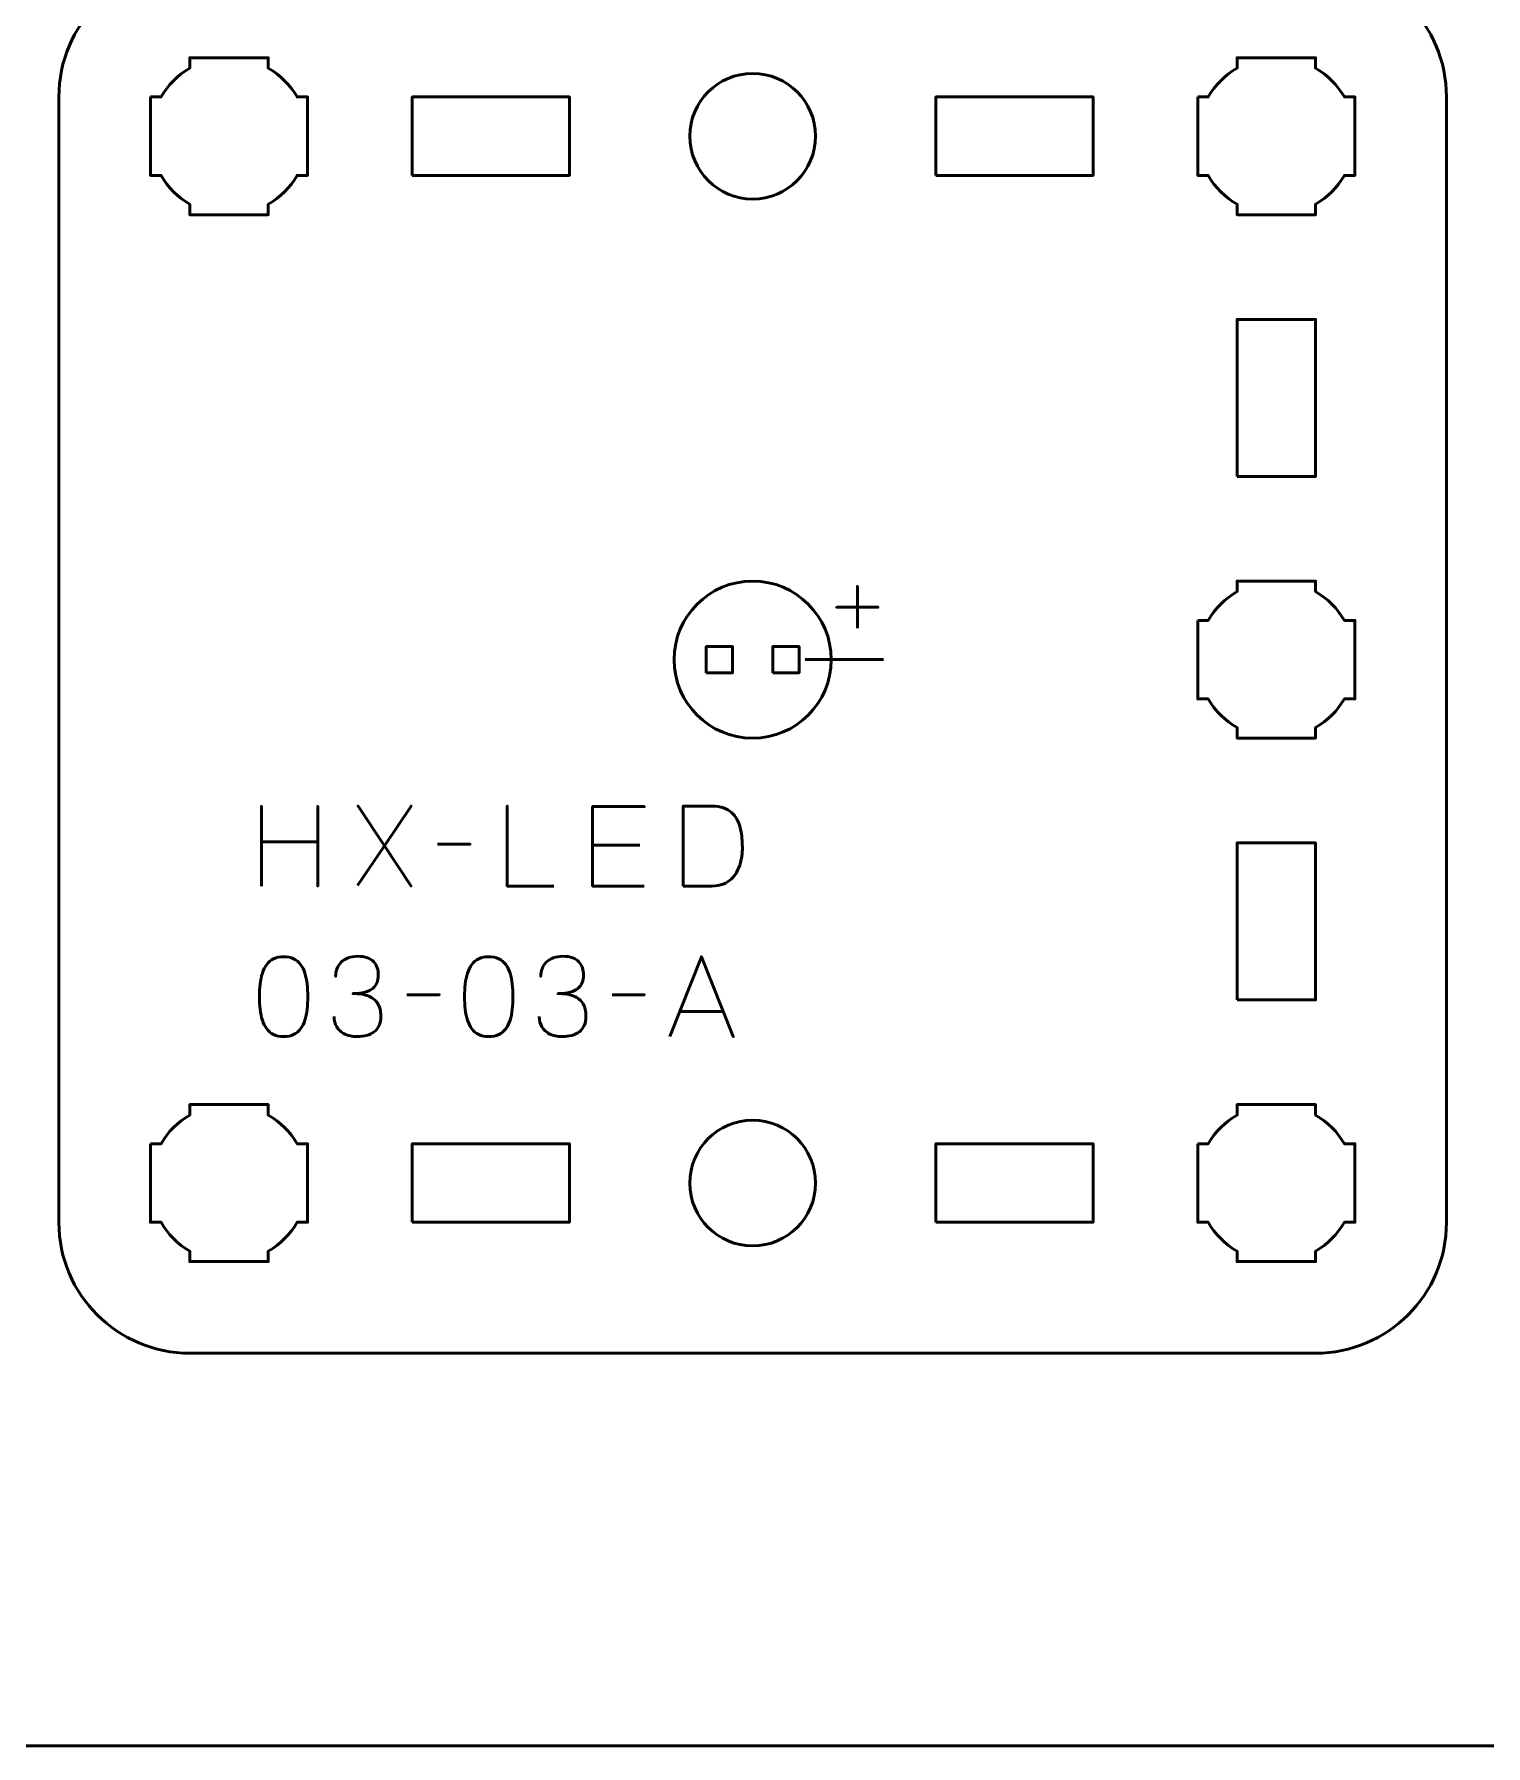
# Model space of a CAD drawing. Header units: centimetres. Extents: x -21 to 0, y -29.7 to 0.
# Drawn here: x -17.14 to -11.6, y -29.7 to -23.16 of the extents above; entities that cross this region are included whole.
import ezdxf

# ---------------------------------------------------------------- set-up
doc = ezdxf.new("R2010")
doc.units = ezdxf.units.CM
doc.header["$MEASUREMENT"] = 0
doc.layers.add('Layer 1', color=7, linetype='Continuous')

msp = doc.modelspace()

# ---------------------------------------------------------------- linework, layer by layer
at = {"layer": 'Layer 1', "lineweight": 53}
for points in [[(-15.7, -23.7), (-15.1, -23.7), (-15.1, -23.4), (-15.7, -23.4), (-15.7, -23.7)], [(-13.7, -23.7), (-13.1, -23.7), (-13.1, -23.4), (-13.7, -23.4), (-13.7, -23.7)], [(-12.55, -24.85), (-12.25, -24.85), (-12.25, -24.25), (-12.55, -24.25), (-12.55, -24.85)], [(-14.577, -25.6), (-14.477, -25.6), (-14.477, -25.5), (-14.577, -25.5), (-14.577, -25.6)], [(-14.323, -25.6), (-14.223, -25.6), (-14.223, -25.5), (-14.323, -25.5), (-14.323, -25.6)], [(-12.55, -26.85), (-12.25, -26.85), (-12.25, -26.25), (-12.55, -26.25), (-12.55, -26.85)], [(-15.7, -27.7), (-15.1, -27.7), (-15.1, -27.4), (-15.7, -27.4), (-15.7, -27.7)], [(-13.7, -27.7), (-13.1, -27.7), (-13.1, -27.4), (-13.7, -27.4), (-13.7, -27.7)]]:
    msp.add_lwpolyline(points, close=True, dxfattribs=at)
for centre in [(-14.4, -23.55), (-14.4, -27.55)]:
    msp.add_ellipse(centre, major_axis=(0, 0.24), ratio=1, dxfattribs=at)
at = {"layer": 'Layer 1', "color": 5, "lineweight": 53}
msp.add_ellipse((-14.4, -25.55), major_axis=(0, 0.3), ratio=1, dxfattribs=at)
at = {"layer": 'Layer 1', "color": 1, "lineweight": 53}
msp.add_open_spline([(-21.00003, -29.19995), (-21.00003, -29.19995), (-21.00003, -5.29992), (-21.00003, -5.29992), (-21.00003, -5.29992), (-21.00003, -5.21709), (-20.93286, -5.14992), (-20.85003, -5.14992), (-20.85003, -5.14992), (-20.7672, -5.14992), (-20.70003, -5.08275), (-20.70003, -4.99992), (-20.70003, -4.99992), (-20.70003, -4.91709), (-20.7672, -4.84992), (-20.85003, -4.84992), (-20.85003, -4.84992), (-20.93286, -4.84992), (-21.00003, -4.78275), (-21.00003, -4.69992), (-21.00003, -4.69992), (-21.00003, -4.61709), (-20.93286, -4.54992), (-20.85003, -4.54992), (-20.85003, -4.54992), (-20.7672, -4.54992), (-20.70003, -4.48275), (-20.70003, -4.39992), (-20.70003, -4.39992), (-20.70003, -4.31709), (-20.7672, -4.24992), (-20.85003, -4.24992), (-20.85003, -4.24992), (-20.93286, -4.24992), (-21.00003, -4.18275), (-21.00003, -4.09992), (-21.00003, -4.09992), (-21.00003, -4.01709), (-20.93286, -3.94992), (-20.85003, -3.94992), (-20.85003, -3.94992), (-20.7672, -3.94992), (-20.70003, -3.88275), (-20.70003, -3.79992), (-20.70003, -3.79992), (-20.70003, -3.71709), (-20.7672, -3.64992), (-20.85003, -3.64992), (-20.85003, -3.64992), (-20.93286, -3.64992), (-21.00003, -3.58275), (-21.00003, -3.49992), (-21.00003, -3.49992), (-21.00003, -3.41709), (-20.93286, -3.34992), (-20.85003, -3.34992), (-20.85003, -3.34992), (-20.7672, -3.34992), (-20.70003, -3.28275), (-20.70003, -3.19992), (-20.70003, -3.19992), (-20.70003, -3.11709), (-20.7672, -3.04992), (-20.85003, -3.04992), (-20.85003, -3.04992), (-20.93286, -3.04992), (-21.00003, -2.98275), (-21.00003, -2.89992), (-21.00003, -2.89992), (-21.00003, -2.81709), (-20.93286, -2.74992), (-20.85003, -2.74992), (-20.85003, -2.74992), (-20.7672, -2.74992), (-20.70003, -2.68275), (-20.70003, -2.59992), (-20.70003, -2.59992), (-20.70003, -2.51709), (-20.7672, -2.44992), (-20.85003, -2.44992), (-20.85003, -2.44992), (-20.93286, -2.44992), (-21.00003, -2.38275), (-21.00003, -2.29992), (-21.00003, -2.29992), (-21.00003, -2.21709), (-20.93286, -2.14992), (-20.85003, -2.14992), (-20.85003, -2.14992), (-20.7672, -2.14992), (-20.70003, -2.08275), (-20.70003, -1.99992), (-20.70003, -1.99992), (-20.70003, -1.91709), (-20.7672, -1.84992), (-20.85003, -1.84992), (-20.85003, -1.84992), (-20.93286, -1.84992), (-21.00003, -1.78275), (-21.00003, -1.69992), (-21.00003, -1.69992), (-21.00003, -1.61709), (-20.93286, -1.54992), (-20.85003, -1.54992), (-20.85003, -1.54992), (-20.7672, -1.54992), (-20.70003, -1.48275), (-20.70003, -1.39992), (-20.70003, -1.39992), (-20.70003, -1.31709), (-20.7672, -1.24992), (-20.85003, -1.24992), (-20.85003, -1.24992), (-20.93286, -1.24992), (-21.00003, -1.18275), (-21.00003, -1.09992), (-21.00003, -1.09992), (-21.00003, -1.09992), (-21.00003, -0.49992), (-21.00003, -0.49992), (-21.00003, -0.49992), (-21.00003, -0.22295), (-20.77694, 0.00004), (-20.49994, 0.00004), (-20.49994, 0.00004), (-20.49994, 0.00004), (-0.50008, 0.00004), (-0.50008, 0.00004), (-0.50008, 0.00004), (-0.22294, 0.00004), (0.00002, -0.22295), (0.00002, -0.49992), (0.00002, -0.49992), (0.00002, -0.49992), (0.00002, -29.19995), (0.00002, -29.19995), (0.00002, -29.19995), (0.00002, -29.47695), (-0.22294, -29.70004), (-0.50008, -29.70004), (-0.50008, -29.70004), (-0.50008, -29.70004), (-20.49994, -29.70004), (-20.49994, -29.70004), (-20.49994, -29.70004), (-20.77694, -29.70004), (-21.00003, -29.47695), (-21.00003, -29.19995)], degree=3, knots=[0, 0, 0, 0, 0.027027, 0.027027, 0.027027, 0.027027, 0.0540541, 0.0540541, 0.0540541, 0.0540541, 0.0810811, 0.0810811, 0.0810811, 0.0810811, 0.1081081, 0.1081081, 0.1081081, 0.1081081, 0.1351351, 0.1351351, 0.1351351, 0.1351351, 0.1621622, 0.1621622, 0.1621622, 0.1621622, 0.1891892, 0.1891892, 0.1891892, 0.1891892, 0.2162162, 0.2162162, 0.2162162, 0.2162162, 0.2432432, 0.2432432, 0.2432432, 0.2432432, 0.2702703, 0.2702703, 0.2702703, 0.2702703, 0.2972973, 0.2972973, 0.2972973, 0.2972973, 0.3243243, 0.3243243, 0.3243243, 0.3243243, 0.3513514, 0.3513514, 0.3513514, 0.3513514, 0.3783784, 0.3783784, 0.3783784, 0.3783784, 0.4054054, 0.4054054, 0.4054054, 0.4054054, 0.4324324, 0.4324324, 0.4324324, 0.4324324, 0.4594595, 0.4594595, 0.4594595, 0.4594595, 0.4864865, 0.4864865, 0.4864865, 0.4864865, 0.5135135, 0.5135135, 0.5135135, 0.5135135, 0.5405405, 0.5405405, 0.5405405, 0.5405405, 0.5675676, 0.5675676, 0.5675676, 0.5675676, 0.5945946, 0.5945946, 0.5945946, 0.5945946, 0.6216216, 0.6216216, 0.6216216, 0.6216216, 0.6486486, 0.6486486, 0.6486486, 0.6486486, 0.6756757, 0.6756757, 0.6756757, 0.6756757, 0.7027027, 0.7027027, 0.7027027, 0.7027027, 0.7297297, 0.7297297, 0.7297297, 0.7297297, 0.7567568, 0.7567568, 0.7567568, 0.7567568, 0.7837838, 0.7837838, 0.7837838, 0.7837838, 0.8108108, 0.8108108, 0.8108108, 0.8108108, 0.8378378, 0.8378378, 0.8378378, 0.8378378, 0.8648649, 0.8648649, 0.8648649, 0.8648649, 0.8918919, 0.8918919, 0.8918919, 0.8918919, 0.9189189, 0.9189189, 0.9189189, 0.9189189, 0.9459459, 0.9459459, 0.9459459, 0.9459459, 0.972973, 0.972973, 0.972973, 0.972973, 1, 1, 1, 1], dxfattribs=at)
at = {"layer": 'Layer 1', "color": 3, "lineweight": 53}
msp.add_open_spline([(-17.05, -27.7), (-17.05, -27.7), (-17.05, -23.4), (-17.05, -23.4), (-17.05, -23.4), (-17.05, -23.12391), (-16.82609, -22.9), (-16.55, -22.9), (-16.55, -22.9), (-16.55, -22.9), (-12.25, -22.9), (-12.25, -22.9), (-12.25, -22.9), (-11.97391, -22.9), (-11.75, -23.12391), (-11.75, -23.4), (-11.75, -23.4), (-11.75, -23.4), (-11.75, -27.7), (-11.75, -27.7), (-11.75, -27.7), (-11.75, -27.97609), (-11.97391, -28.2), (-12.25, -28.2), (-12.25, -28.2), (-12.25, -28.2), (-16.55, -28.2), (-16.55, -28.2), (-16.55, -28.2), (-16.82609, -28.2), (-17.05, -27.97609), (-17.05, -27.7)], degree=3, knots=[0, 0, 0, 0, 0.125, 0.125, 0.125, 0.125, 0.25, 0.25, 0.25, 0.25, 0.375, 0.375, 0.375, 0.375, 0.5, 0.5, 0.5, 0.5, 0.625, 0.625, 0.625, 0.625, 0.75, 0.75, 0.75, 0.75, 0.875, 0.875, 0.875, 0.875, 1, 1, 1, 1], dxfattribs=at)
at = {"layer": 'Layer 1', "lineweight": 53}
for points in [[(-16.7, -23.4), (-16.7, -23.4), (-16.65985, -23.4), (-16.65985, -23.4), (-16.65985, -23.4), (-16.6335, -23.35447), (-16.59553, -23.3165), (-16.55, -23.29015), (-16.55, -23.29015), (-16.55, -23.29015), (-16.55, -23.25), (-16.55, -23.25), (-16.55, -23.25), (-16.55, -23.25), (-16.4, -23.25), (-16.4, -23.25), (-16.4, -23.25), (-16.4, -23.25), (-16.25, -23.25), (-16.25, -23.25), (-16.25, -23.25), (-16.25, -23.25), (-16.25, -23.29015), (-16.25, -23.29015), (-16.25, -23.29015), (-16.20447, -23.3165), (-16.1665, -23.35447), (-16.14015, -23.4), (-16.14015, -23.4), (-16.14015, -23.4), (-16.1, -23.4), (-16.1, -23.4), (-16.1, -23.4), (-16.1, -23.4), (-16.1, -23.55), (-16.1, -23.55), (-16.1, -23.55), (-16.1, -23.55), (-16.1, -23.7), (-16.1, -23.7), (-16.1, -23.7), (-16.1, -23.7), (-16.14015, -23.7), (-16.14015, -23.7), (-16.14015, -23.7), (-16.1665, -23.74553), (-16.20447, -23.7835), (-16.25, -23.80985), (-16.25, -23.80985), (-16.25, -23.80985), (-16.25, -23.85), (-16.25, -23.85), (-16.25, -23.85), (-16.25, -23.85), (-16.4, -23.85), (-16.4, -23.85), (-16.4, -23.85), (-16.4, -23.85), (-16.55, -23.85), (-16.55, -23.85), (-16.55, -23.85), (-16.55, -23.85), (-16.55, -23.80985), (-16.55, -23.80985), (-16.55, -23.80985), (-16.59553, -23.7835), (-16.6335, -23.74553), (-16.65985, -23.7), (-16.65985, -23.7), (-16.65985, -23.7), (-16.7, -23.7), (-16.7, -23.7), (-16.7, -23.7), (-16.7, -23.7), (-16.7, -23.55), (-16.7, -23.55), (-16.7, -23.55), (-16.7, -23.55), (-16.7, -23.4), (-16.7, -23.4)], [(-12.7, -23.4), (-12.7, -23.4), (-12.65985, -23.4), (-12.65985, -23.4), (-12.65985, -23.4), (-12.6335, -23.35447), (-12.59553, -23.3165), (-12.55, -23.29015), (-12.55, -23.29015), (-12.55, -23.29015), (-12.55, -23.25), (-12.55, -23.25), (-12.55, -23.25), (-12.55, -23.25), (-12.4, -23.25), (-12.4, -23.25), (-12.4, -23.25), (-12.4, -23.25), (-12.25, -23.25), (-12.25, -23.25), (-12.25, -23.25), (-12.25, -23.25), (-12.25, -23.29015), (-12.25, -23.29015), (-12.25, -23.29015), (-12.20447, -23.3165), (-12.1665, -23.35447), (-12.14015, -23.4), (-12.14015, -23.4), (-12.14015, -23.4), (-12.1, -23.4), (-12.1, -23.4), (-12.1, -23.4), (-12.1, -23.4), (-12.1, -23.55), (-12.1, -23.55), (-12.1, -23.55), (-12.1, -23.55), (-12.1, -23.7), (-12.1, -23.7), (-12.1, -23.7), (-12.1, -23.7), (-12.14015, -23.7), (-12.14015, -23.7), (-12.14015, -23.7), (-12.1665, -23.74553), (-12.20447, -23.7835), (-12.25, -23.80985), (-12.25, -23.80985), (-12.25, -23.80985), (-12.25, -23.85), (-12.25, -23.85), (-12.25, -23.85), (-12.25, -23.85), (-12.4, -23.85), (-12.4, -23.85), (-12.4, -23.85), (-12.4, -23.85), (-12.55, -23.85), (-12.55, -23.85), (-12.55, -23.85), (-12.55, -23.85), (-12.55, -23.80985), (-12.55, -23.80985), (-12.55, -23.80985), (-12.59553, -23.7835), (-12.6335, -23.74553), (-12.65985, -23.7), (-12.65985, -23.7), (-12.65985, -23.7), (-12.7, -23.7), (-12.7, -23.7), (-12.7, -23.7), (-12.7, -23.7), (-12.7, -23.55), (-12.7, -23.55), (-12.7, -23.55), (-12.7, -23.55), (-12.7, -23.4), (-12.7, -23.4)], [(-12.7, -25.4), (-12.7, -25.4), (-12.65985, -25.4), (-12.65985, -25.4), (-12.65985, -25.4), (-12.6335, -25.35447), (-12.59553, -25.3165), (-12.55, -25.29015), (-12.55, -25.29015), (-12.55, -25.29015), (-12.55, -25.25), (-12.55, -25.25), (-12.55, -25.25), (-12.55, -25.25), (-12.4, -25.25), (-12.4, -25.25), (-12.4, -25.25), (-12.4, -25.25), (-12.25, -25.25), (-12.25, -25.25), (-12.25, -25.25), (-12.25, -25.25), (-12.25, -25.29015), (-12.25, -25.29015), (-12.25, -25.29015), (-12.20447, -25.3165), (-12.1665, -25.35447), (-12.14015, -25.4), (-12.14015, -25.4), (-12.14015, -25.4), (-12.1, -25.4), (-12.1, -25.4), (-12.1, -25.4), (-12.1, -25.4), (-12.1, -25.55), (-12.1, -25.55), (-12.1, -25.55), (-12.1, -25.55), (-12.1, -25.7), (-12.1, -25.7), (-12.1, -25.7), (-12.1, -25.7), (-12.14015, -25.7), (-12.14015, -25.7), (-12.14015, -25.7), (-12.1665, -25.74553), (-12.20447, -25.7835), (-12.25, -25.80985), (-12.25, -25.80985), (-12.25, -25.80985), (-12.25, -25.85), (-12.25, -25.85), (-12.25, -25.85), (-12.25, -25.85), (-12.4, -25.85), (-12.4, -25.85), (-12.4, -25.85), (-12.4, -25.85), (-12.55, -25.85), (-12.55, -25.85), (-12.55, -25.85), (-12.55, -25.85), (-12.55, -25.80985), (-12.55, -25.80985), (-12.55, -25.80985), (-12.59553, -25.7835), (-12.6335, -25.74553), (-12.65985, -25.7), (-12.65985, -25.7), (-12.65985, -25.7), (-12.7, -25.7), (-12.7, -25.7), (-12.7, -25.7), (-12.7, -25.7), (-12.7, -25.55), (-12.7, -25.55), (-12.7, -25.55), (-12.7, -25.55), (-12.7, -25.4), (-12.7, -25.4)], [(-16.7, -27.4), (-16.7, -27.4), (-16.65985, -27.4), (-16.65985, -27.4), (-16.65985, -27.4), (-16.6335, -27.35447), (-16.59553, -27.3165), (-16.55, -27.29015), (-16.55, -27.29015), (-16.55, -27.29015), (-16.55, -27.25), (-16.55, -27.25), (-16.55, -27.25), (-16.55, -27.25), (-16.4, -27.25), (-16.4, -27.25), (-16.4, -27.25), (-16.4, -27.25), (-16.25, -27.25), (-16.25, -27.25), (-16.25, -27.25), (-16.25, -27.25), (-16.25, -27.29015), (-16.25, -27.29015), (-16.25, -27.29015), (-16.20447, -27.3165), (-16.1665, -27.35447), (-16.14015, -27.4), (-16.14015, -27.4), (-16.14015, -27.4), (-16.1, -27.4), (-16.1, -27.4), (-16.1, -27.4), (-16.1, -27.4), (-16.1, -27.55), (-16.1, -27.55), (-16.1, -27.55), (-16.1, -27.55), (-16.1, -27.7), (-16.1, -27.7), (-16.1, -27.7), (-16.1, -27.7), (-16.14015, -27.7), (-16.14015, -27.7), (-16.14015, -27.7), (-16.1665, -27.74553), (-16.20447, -27.7835), (-16.25, -27.80985), (-16.25, -27.80985), (-16.25, -27.80985), (-16.25, -27.85), (-16.25, -27.85), (-16.25, -27.85), (-16.25, -27.85), (-16.4, -27.85), (-16.4, -27.85), (-16.4, -27.85), (-16.4, -27.85), (-16.55, -27.85), (-16.55, -27.85), (-16.55, -27.85), (-16.55, -27.85), (-16.55, -27.80985), (-16.55, -27.80985), (-16.55, -27.80985), (-16.59553, -27.7835), (-16.6335, -27.74553), (-16.65985, -27.7), (-16.65985, -27.7), (-16.65985, -27.7), (-16.7, -27.7), (-16.7, -27.7), (-16.7, -27.7), (-16.7, -27.7), (-16.7, -27.55), (-16.7, -27.55), (-16.7, -27.55), (-16.7, -27.55), (-16.7, -27.4), (-16.7, -27.4)], [(-12.7, -27.4), (-12.7, -27.4), (-12.65985, -27.4), (-12.65985, -27.4), (-12.65985, -27.4), (-12.6335, -27.35447), (-12.59553, -27.3165), (-12.55, -27.29015), (-12.55, -27.29015), (-12.55, -27.29015), (-12.55, -27.25), (-12.55, -27.25), (-12.55, -27.25), (-12.55, -27.25), (-12.4, -27.25), (-12.4, -27.25), (-12.4, -27.25), (-12.4, -27.25), (-12.25, -27.25), (-12.25, -27.25), (-12.25, -27.25), (-12.25, -27.25), (-12.25, -27.29015), (-12.25, -27.29015), (-12.25, -27.29015), (-12.20447, -27.3165), (-12.1665, -27.35447), (-12.14015, -27.4), (-12.14015, -27.4), (-12.14015, -27.4), (-12.1, -27.4), (-12.1, -27.4), (-12.1, -27.4), (-12.1, -27.4), (-12.1, -27.55), (-12.1, -27.55), (-12.1, -27.55), (-12.1, -27.55), (-12.1, -27.7), (-12.1, -27.7), (-12.1, -27.7), (-12.1, -27.7), (-12.14015, -27.7), (-12.14015, -27.7), (-12.14015, -27.7), (-12.1665, -27.74553), (-12.20447, -27.7835), (-12.25, -27.80985), (-12.25, -27.80985), (-12.25, -27.80985), (-12.25, -27.85), (-12.25, -27.85), (-12.25, -27.85), (-12.25, -27.85), (-12.4, -27.85), (-12.4, -27.85), (-12.4, -27.85), (-12.4, -27.85), (-12.55, -27.85), (-12.55, -27.85), (-12.55, -27.85), (-12.55, -27.85), (-12.55, -27.80985), (-12.55, -27.80985), (-12.55, -27.80985), (-12.59553, -27.7835), (-12.6335, -27.74553), (-12.65985, -27.7), (-12.65985, -27.7), (-12.65985, -27.7), (-12.7, -27.7), (-12.7, -27.7), (-12.7, -27.7), (-12.7, -27.7), (-12.7, -27.55), (-12.7, -27.55), (-12.7, -27.55), (-12.7, -27.55), (-12.7, -27.4), (-12.7, -27.4)]]:
    msp.add_open_spline(points, degree=3, knots=[0, 0, 0, 0, 0.05, 0.05, 0.05, 0.05, 0.1, 0.1, 0.1, 0.1, 0.15, 0.15, 0.15, 0.15, 0.2, 0.2, 0.2, 0.2, 0.25, 0.25, 0.25, 0.25, 0.3, 0.3, 0.3, 0.3, 0.35, 0.35, 0.35, 0.35, 0.4, 0.4, 0.4, 0.4, 0.45, 0.45, 0.45, 0.45, 0.5, 0.5, 0.5, 0.5, 0.55, 0.55, 0.55, 0.55, 0.6, 0.6, 0.6, 0.6, 0.65, 0.65, 0.65, 0.65, 0.7, 0.7, 0.7, 0.7, 0.75, 0.75, 0.75, 0.75, 0.8, 0.8, 0.8, 0.8, 0.85, 0.85, 0.85, 0.85, 0.9, 0.9, 0.9, 0.9, 0.95, 0.95, 0.95, 0.95, 1, 1, 1, 1], dxfattribs=at)
at = {"layer": 'Layer 1', "color": 5, "lineweight": 53}
for points, knots in [([(-14, -25.42959), (-14, -25.42959), (-14, -25.35), (-14, -25.35), (-14, -25.35), (-14, -25.35), (-14.07916, -25.35), (-14.07916, -25.35), (-14.07916, -25.35), (-14.07916, -25.35), (-14, -25.35), (-14, -25.35), (-14, -25.35), (-14, -25.35), (-14, -25.27042), (-14, -25.27042), (-14, -25.27042), (-14, -25.27042), (-14, -25.35), (-14, -25.35), (-14, -25.35), (-14, -25.35), (-13.92083, -25.35), (-13.92083, -25.35), (-13.92083, -25.35), (-13.92083, -25.35), (-14, -25.35), (-14, -25.35), (-14, -25.35), (-14, -25.35), (-14, -25.42959), (-14, -25.42959)], [0, 0, 0, 0, 0.125, 0.125, 0.125, 0.125, 0.25, 0.25, 0.25, 0.25, 0.375, 0.375, 0.375, 0.375, 0.5, 0.5, 0.5, 0.5, 0.625, 0.625, 0.625, 0.625, 0.75, 0.75, 0.75, 0.75, 0.875, 0.875, 0.875, 0.875, 1, 1, 1, 1]), ([(-16.27632, -26.41494), (-16.27632, -26.41494), (-16.27632, -26.24603), (-16.27632, -26.24603), (-16.27632, -26.24603), (-16.27632, -26.24603), (-16.06085, -26.24603), (-16.06085, -26.24603), (-16.06085, -26.24603), (-16.06085, -26.24603), (-16.06085, -26.41494), (-16.06085, -26.41494), (-16.06085, -26.41494), (-16.06085, -26.41494), (-16.06085, -26.11014), (-16.06085, -26.11014), (-16.06085, -26.11014), (-16.06085, -26.11014), (-16.06085, -26.24603), (-16.06085, -26.24603), (-16.06085, -26.24603), (-16.06085, -26.24603), (-16.27632, -26.24603), (-16.27632, -26.24603), (-16.27632, -26.24603), (-16.27632, -26.24603), (-16.27632, -26.11014), (-16.27632, -26.11014), (-16.27632, -26.11014), (-16.27632, -26.11014), (-16.27632, -26.41494), (-16.27632, -26.41494)], [0, 0, 0, 0, 0.125, 0.125, 0.125, 0.125, 0.25, 0.25, 0.25, 0.25, 0.375, 0.375, 0.375, 0.375, 0.5, 0.5, 0.5, 0.5, 0.625, 0.625, 0.625, 0.625, 0.75, 0.75, 0.75, 0.75, 0.875, 0.875, 0.875, 0.875, 1, 1, 1, 1]), ([(-15.90887, -26.41282), (-15.90887, -26.41282), (-15.80642, -26.26127), (-15.80642, -26.26127), (-15.80642, -26.26127), (-15.80642, -26.26127), (-15.90718, -26.10972), (-15.90718, -26.10972), (-15.90718, -26.10972), (-15.90718, -26.10972), (-15.80642, -26.26127), (-15.80642, -26.26127), (-15.80642, -26.26127), (-15.80642, -26.26127), (-15.7044, -26.10972), (-15.7044, -26.10972), (-15.7044, -26.10972), (-15.7044, -26.10972), (-15.80642, -26.26127), (-15.80642, -26.26127), (-15.80642, -26.26127), (-15.80642, -26.26127), (-15.7044, -26.41494), (-15.7044, -26.41494), (-15.7044, -26.41494), (-15.7044, -26.41494), (-15.80642, -26.26127), (-15.80642, -26.26127), (-15.80642, -26.26127), (-15.80642, -26.26127), (-15.90887, -26.41282), (-15.90887, -26.41282)], [0, 0, 0, 0, 0.125, 0.125, 0.125, 0.125, 0.25, 0.25, 0.25, 0.25, 0.375, 0.375, 0.375, 0.375, 0.5, 0.5, 0.5, 0.5, 0.625, 0.625, 0.625, 0.625, 0.75, 0.75, 0.75, 0.75, 0.875, 0.875, 0.875, 0.875, 1, 1, 1, 1]), ([(-15.15916, -26.41494), (-15.15916, -26.41494), (-15.33738, -26.41494), (-15.33738, -26.41494), (-15.33738, -26.41494), (-15.33738, -26.41494), (-15.33738, -26.10972), (-15.33738, -26.10972), (-15.33738, -26.10972), (-15.33738, -26.10972), (-15.33738, -26.41494), (-15.33738, -26.41494), (-15.33738, -26.41494), (-15.33738, -26.41494), (-15.15916, -26.41494), (-15.15916, -26.41494)], [0, 0, 0, 0, 0.25, 0.25, 0.25, 0.25, 0.5, 0.5, 0.5, 0.5, 0.75, 0.75, 0.75, 0.75, 1, 1, 1, 1]), ([(-14.81415, -26.41494), (-14.81415, -26.41494), (-15.01142, -26.41494), (-15.01142, -26.41494), (-15.01142, -26.41494), (-15.01142, -26.41494), (-15.01142, -26.11141), (-15.01142, -26.11141), (-15.01142, -26.11141), (-15.01142, -26.11141), (-14.81415, -26.11141), (-14.81415, -26.11141), (-14.81415, -26.11141), (-14.81415, -26.11141), (-15.01142, -26.11141), (-15.01142, -26.11141), (-15.01142, -26.11141), (-15.01142, -26.11141), (-15.01142, -26.41494), (-15.01142, -26.41494), (-15.01142, -26.41494), (-15.01142, -26.41494), (-14.81415, -26.41494), (-14.81415, -26.41494)], [0, 0, 0, 0, 0.1666667, 0.1666667, 0.1666667, 0.1666667, 0.3333333, 0.3333333, 0.3333333, 0.3333333, 0.5, 0.5, 0.5, 0.5, 0.6666667, 0.6666667, 0.6666667, 0.6666667, 0.8333333, 0.8333333, 0.8333333, 0.8333333, 1, 1, 1, 1]), ([(-14.66514, -26.41494), (-14.66514, -26.41494), (-14.66514, -26.10972), (-14.66514, -26.10972), (-14.66514, -26.10972), (-14.66514, -26.10972), (-14.55507, -26.10972), (-14.55507, -26.10972), (-14.55507, -26.10972), (-14.53835, -26.10979), (-14.52389, -26.11198), (-14.51168, -26.11628), (-14.51168, -26.11628), (-14.49955, -26.12058), (-14.48925, -26.12651), (-14.48092, -26.13399), (-14.48092, -26.13399), (-14.47253, -26.14154), (-14.46575, -26.15022), (-14.46046, -26.15995), (-14.46046, -26.15995), (-14.45517, -26.16976), (-14.45108, -26.1802), (-14.44818, -26.19128), (-14.44818, -26.19128), (-14.44529, -26.20229), (-14.44325, -26.21351), (-14.44198, -26.22486), (-14.44198, -26.22486), (-14.44071, -26.23622), (-14.43986, -26.24723), (-14.43951, -26.25788), (-14.43951, -26.25788), (-14.43901, -26.26854), (-14.43936, -26.27976), (-14.44049, -26.29154), (-14.44049, -26.29154), (-14.44162, -26.30332), (-14.44374, -26.3151), (-14.44691, -26.32682), (-14.44691, -26.32682), (-14.45002, -26.33853), (-14.45446, -26.34968), (-14.46018, -26.36019), (-14.46018, -26.36019), (-14.46582, -26.37077), (-14.47302, -26.38016), (-14.48163, -26.38834), (-14.48163, -26.38834), (-14.49031, -26.39653), (-14.50068, -26.40302), (-14.51281, -26.40774), (-14.51281, -26.40774), (-14.52495, -26.41247), (-14.53906, -26.41487), (-14.55507, -26.41494), (-14.55507, -26.41494), (-14.55507, -26.41494), (-14.66514, -26.41494), (-14.66514, -26.41494)], [0, 0, 0, 0, 0.0666667, 0.0666667, 0.0666667, 0.0666667, 0.1333333, 0.1333333, 0.1333333, 0.1333333, 0.2, 0.2, 0.2, 0.2, 0.2666667, 0.2666667, 0.2666667, 0.2666667, 0.3333333, 0.3333333, 0.3333333, 0.3333333, 0.4, 0.4, 0.4, 0.4, 0.4666667, 0.4666667, 0.4666667, 0.4666667, 0.5333333, 0.5333333, 0.5333333, 0.5333333, 0.6, 0.6, 0.6, 0.6, 0.6666667, 0.6666667, 0.6666667, 0.6666667, 0.7333333, 0.7333333, 0.7333333, 0.7333333, 0.8, 0.8, 0.8, 0.8, 0.8666667, 0.8666667, 0.8666667, 0.8666667, 0.9333333, 0.9333333, 0.9333333, 0.9333333, 1, 1, 1, 1]), ([(-14.66514, -26.41494), (-14.66514, -26.41494), (-14.66514, -26.10972), (-14.66514, -26.10972), (-14.66514, -26.10972), (-14.66514, -26.10972), (-14.55507, -26.10972), (-14.55507, -26.10972), (-14.55507, -26.10972), (-14.53835, -26.10979), (-14.52389, -26.11198), (-14.51168, -26.11628), (-14.51168, -26.11628), (-14.49955, -26.12058), (-14.48925, -26.12651), (-14.48092, -26.13399), (-14.48092, -26.13399), (-14.47253, -26.14154), (-14.46575, -26.15022), (-14.46046, -26.15995), (-14.46046, -26.15995), (-14.45517, -26.16976), (-14.45108, -26.1802), (-14.44818, -26.19128), (-14.44818, -26.19128), (-14.44529, -26.20229), (-14.44325, -26.21351), (-14.44198, -26.22486), (-14.44198, -26.22486), (-14.44071, -26.23622), (-14.43986, -26.24723), (-14.43951, -26.25788), (-14.43951, -26.25788), (-14.43901, -26.26854), (-14.43936, -26.27976), (-14.44049, -26.29154), (-14.44049, -26.29154), (-14.44162, -26.30332), (-14.44374, -26.3151), (-14.44691, -26.32682), (-14.44691, -26.32682), (-14.45002, -26.33853), (-14.45446, -26.34968), (-14.46018, -26.36019), (-14.46018, -26.36019), (-14.46582, -26.37077), (-14.47302, -26.38016), (-14.48163, -26.38834), (-14.48163, -26.38834), (-14.49031, -26.39653), (-14.50068, -26.40302), (-14.51281, -26.40774), (-14.51281, -26.40774), (-14.52495, -26.41247), (-14.53906, -26.41487), (-14.55507, -26.41494), (-14.55507, -26.41494), (-14.55507, -26.41494), (-14.66514, -26.41494), (-14.66514, -26.41494)], [0, 0, 0, 0, 0.0666667, 0.0666667, 0.0666667, 0.0666667, 0.1333333, 0.1333333, 0.1333333, 0.1333333, 0.2, 0.2, 0.2, 0.2, 0.2666667, 0.2666667, 0.2666667, 0.2666667, 0.3333333, 0.3333333, 0.3333333, 0.3333333, 0.4, 0.4, 0.4, 0.4, 0.4666667, 0.4666667, 0.4666667, 0.4666667, 0.5333333, 0.5333333, 0.5333333, 0.5333333, 0.6, 0.6, 0.6, 0.6, 0.6666667, 0.6666667, 0.6666667, 0.6666667, 0.7333333, 0.7333333, 0.7333333, 0.7333333, 0.8, 0.8, 0.8, 0.8, 0.8666667, 0.8666667, 0.8666667, 0.8666667, 0.9333333, 0.9333333, 0.9333333, 0.9333333, 1, 1, 1, 1]), ([(-15.60323, -26.25534), (-15.60323, -26.25534), (-15.48004, -26.25534), (-15.48004, -26.25534), (-15.48004, -26.25534), (-15.48004, -26.25534), (-15.60323, -26.25534), (-15.60323, -26.25534)], [0, 0, 0, 0, 0.5, 0.5, 0.5, 0.5, 1, 1, 1, 1]), ([(-14.83108, -26.25873), (-14.83108, -26.25873), (-15.01142, -26.25873), (-15.01142, -26.25873), (-15.01142, -26.25873), (-15.01142, -26.25873), (-14.83108, -26.25873), (-14.83108, -26.25873)], [0, 0, 0, 0, 0.5, 0.5, 0.5, 0.5, 1, 1, 1, 1]), ([(-16.19144, -26.99025), (-16.17663, -26.99018), (-16.16386, -26.98757), (-16.1532, -26.98249), (-16.1532, -26.98249), (-16.14262, -26.97741), (-16.1338, -26.97014), (-16.12675, -26.9609), (-16.12675, -26.9609), (-16.11976, -26.95159), (-16.11426, -26.94058), (-16.11017, -26.92788), (-16.11017, -26.92788), (-16.10614, -26.91518), (-16.10325, -26.90128), (-16.10163, -26.88604), (-16.10163, -26.88604), (-16.09993, -26.8708), (-16.09909, -26.85478), (-16.09916, -26.83785), (-16.09916, -26.83785), (-16.09909, -26.82099), (-16.09993, -26.80497), (-16.10163, -26.7898), (-16.10163, -26.7898), (-16.10325, -26.77463), (-16.10614, -26.76066), (-16.11017, -26.74796), (-16.11017, -26.74796), (-16.11426, -26.73533), (-16.11976, -26.72433), (-16.12675, -26.71494), (-16.12675, -26.71494), (-16.1338, -26.70563), (-16.14262, -26.69836), (-16.1532, -26.69328), (-16.1532, -26.69328), (-16.16386, -26.68813), (-16.17663, -26.68552), (-16.19144, -26.68545), (-16.19144, -26.68545), (-16.20626, -26.68552), (-16.21903, -26.68813), (-16.22969, -26.69328), (-16.22969, -26.69328), (-16.24027, -26.69836), (-16.24909, -26.70563), (-16.25614, -26.71494), (-16.25614, -26.71494), (-16.26313, -26.72433), (-16.26863, -26.73533), (-16.27272, -26.74796), (-16.27272, -26.74796), (-16.27675, -26.76066), (-16.27964, -26.77463), (-16.28126, -26.7898), (-16.28126, -26.7898), (-16.28295, -26.80497), (-16.2838, -26.82099), (-16.28373, -26.83785), (-16.28373, -26.83785), (-16.2838, -26.85478), (-16.28295, -26.8708), (-16.28126, -26.88604), (-16.28126, -26.88604), (-16.27964, -26.90128), (-16.27675, -26.91518), (-16.27272, -26.92788), (-16.27272, -26.92788), (-16.26863, -26.94058), (-16.26313, -26.95159), (-16.25614, -26.9609), (-16.25614, -26.9609), (-16.24909, -26.97014), (-16.24027, -26.97741), (-16.22969, -26.98249), (-16.22969, -26.98249), (-16.21903, -26.98757), (-16.20626, -26.99018), (-16.19144, -26.99025)], [0, 0, 0, 0, 0.05, 0.05, 0.05, 0.05, 0.1, 0.1, 0.1, 0.1, 0.15, 0.15, 0.15, 0.15, 0.2, 0.2, 0.2, 0.2, 0.25, 0.25, 0.25, 0.25, 0.3, 0.3, 0.3, 0.3, 0.35, 0.35, 0.35, 0.35, 0.4, 0.4, 0.4, 0.4, 0.45, 0.45, 0.45, 0.45, 0.5, 0.5, 0.5, 0.5, 0.55, 0.55, 0.55, 0.55, 0.6, 0.6, 0.6, 0.6, 0.65, 0.65, 0.65, 0.65, 0.7, 0.7, 0.7, 0.7, 0.75, 0.75, 0.75, 0.75, 0.8, 0.8, 0.8, 0.8, 0.85, 0.85, 0.85, 0.85, 0.9, 0.9, 0.9, 0.9, 0.95, 0.95, 0.95, 0.95, 1, 1, 1, 1]), ([(-16.19144, -26.99025), (-16.17663, -26.99018), (-16.16386, -26.98757), (-16.1532, -26.98249), (-16.1532, -26.98249), (-16.14262, -26.97741), (-16.1338, -26.97014), (-16.12675, -26.9609), (-16.12675, -26.9609), (-16.11976, -26.95159), (-16.11426, -26.94058), (-16.11017, -26.92788), (-16.11017, -26.92788), (-16.10614, -26.91518), (-16.10325, -26.90128), (-16.10163, -26.88604), (-16.10163, -26.88604), (-16.09993, -26.8708), (-16.09909, -26.85478), (-16.09916, -26.83785), (-16.09916, -26.83785), (-16.09909, -26.82099), (-16.09993, -26.80497), (-16.10163, -26.7898), (-16.10163, -26.7898), (-16.10325, -26.77463), (-16.10614, -26.76066), (-16.11017, -26.74796), (-16.11017, -26.74796), (-16.11426, -26.73533), (-16.11976, -26.72433), (-16.12675, -26.71494), (-16.12675, -26.71494), (-16.1338, -26.70563), (-16.14262, -26.69836), (-16.1532, -26.69328), (-16.1532, -26.69328), (-16.16386, -26.68813), (-16.17663, -26.68552), (-16.19144, -26.68545), (-16.19144, -26.68545), (-16.20626, -26.68552), (-16.21903, -26.68813), (-16.22969, -26.69328), (-16.22969, -26.69328), (-16.24027, -26.69836), (-16.24909, -26.70563), (-16.25614, -26.71494), (-16.25614, -26.71494), (-16.26313, -26.72433), (-16.26863, -26.73533), (-16.27272, -26.74796), (-16.27272, -26.74796), (-16.27675, -26.76066), (-16.27964, -26.77463), (-16.28126, -26.7898), (-16.28126, -26.7898), (-16.28295, -26.80497), (-16.2838, -26.82099), (-16.28373, -26.83785), (-16.28373, -26.83785), (-16.2838, -26.85478), (-16.28295, -26.8708), (-16.28126, -26.88604), (-16.28126, -26.88604), (-16.27964, -26.90128), (-16.27675, -26.91518), (-16.27272, -26.92788), (-16.27272, -26.92788), (-16.26863, -26.94058), (-16.26313, -26.95159), (-16.25614, -26.9609), (-16.25614, -26.9609), (-16.24909, -26.97014), (-16.24027, -26.97741), (-16.22969, -26.98249), (-16.22969, -26.98249), (-16.21903, -26.98757), (-16.20626, -26.99018), (-16.19144, -26.99025)], [0, 0, 0, 0, 0.05, 0.05, 0.05, 0.05, 0.1, 0.1, 0.1, 0.1, 0.15, 0.15, 0.15, 0.15, 0.2, 0.2, 0.2, 0.2, 0.25, 0.25, 0.25, 0.25, 0.3, 0.3, 0.3, 0.3, 0.35, 0.35, 0.35, 0.35, 0.4, 0.4, 0.4, 0.4, 0.45, 0.45, 0.45, 0.45, 0.5, 0.5, 0.5, 0.5, 0.55, 0.55, 0.55, 0.55, 0.6, 0.6, 0.6, 0.6, 0.65, 0.65, 0.65, 0.65, 0.7, 0.7, 0.7, 0.7, 0.75, 0.75, 0.75, 0.75, 0.8, 0.8, 0.8, 0.8, 0.85, 0.85, 0.85, 0.85, 0.9, 0.9, 0.9, 0.9, 0.95, 0.95, 0.95, 0.95, 1, 1, 1, 1]), ([(-15.99883, -26.91363), (-15.99876, -26.92887), (-15.99523, -26.94213), (-15.98825, -26.95363), (-15.98825, -26.95363), (-15.98126, -26.96506), (-15.97131, -26.97402), (-15.95833, -26.98044), (-15.95833, -26.98044), (-15.94535, -26.98686), (-15.92976, -26.99011), (-15.91162, -26.99025), (-15.91162, -26.99025), (-15.89801, -26.99025), (-15.88566, -26.98884), (-15.87444, -26.98588), (-15.87444, -26.98588), (-15.86329, -26.98291), (-15.8537, -26.97833), (-15.84558, -26.97205), (-15.84558, -26.97205), (-15.83747, -26.96577), (-15.83126, -26.95765), (-15.82682, -26.94778), (-15.82682, -26.94778), (-15.82244, -26.93783), (-15.82026, -26.9259), (-15.82019, -26.91193), (-15.82019, -26.91193), (-15.82011, -26.89331), (-15.82392, -26.87757), (-15.83147, -26.8648), (-15.83147, -26.8648), (-15.83902, -26.85203), (-15.85074, -26.84244), (-15.86647, -26.83588), (-15.86647, -26.83588), (-15.8822, -26.82931), (-15.90238, -26.826), (-15.92686, -26.826), (-15.92686, -26.826), (-15.90859, -26.82607), (-15.89328, -26.82438), (-15.88079, -26.82092), (-15.88079, -26.82092), (-15.86837, -26.81746), (-15.85843, -26.81259), (-15.85095, -26.80624), (-15.85095, -26.80624), (-15.84347, -26.79996), (-15.83804, -26.79248), (-15.83479, -26.78388), (-15.83479, -26.78388), (-15.83147, -26.77534), (-15.82985, -26.76596), (-15.82992, -26.75573), (-15.82992, -26.75573), (-15.82985, -26.74549), (-15.83126, -26.73604), (-15.83408, -26.72729), (-15.83408, -26.72729), (-15.83684, -26.71854), (-15.84135, -26.71085), (-15.84749, -26.70429), (-15.84749, -26.70429), (-15.85363, -26.69773), (-15.86174, -26.69258), (-15.87169, -26.68891), (-15.87169, -26.68891), (-15.88171, -26.68524), (-15.89392, -26.68341), (-15.90824, -26.68334), (-15.90824, -26.68334), (-15.92249, -26.68341), (-15.93498, -26.68552), (-15.94556, -26.68962), (-15.94556, -26.68962), (-15.95622, -26.69371), (-15.96496, -26.69928), (-15.97202, -26.70641), (-15.97202, -26.70641), (-15.979, -26.71353), (-15.98423, -26.72165), (-15.98768, -26.73082), (-15.98768, -26.73082), (-15.99121, -26.73999), (-15.9929, -26.74973), (-15.9929, -26.75996), (-15.9929, -26.75996), (-15.9929, -26.74973), (-15.99121, -26.73999), (-15.98768, -26.73082), (-15.98768, -26.73082), (-15.98423, -26.72165), (-15.979, -26.71353), (-15.97202, -26.70641), (-15.97202, -26.70641), (-15.96496, -26.69928), (-15.95622, -26.69371), (-15.94556, -26.68962), (-15.94556, -26.68962), (-15.93498, -26.68552), (-15.92249, -26.68341), (-15.90824, -26.68334), (-15.90824, -26.68334), (-15.89392, -26.68341), (-15.88171, -26.68524), (-15.87169, -26.68891), (-15.87169, -26.68891), (-15.86174, -26.69258), (-15.85363, -26.69773), (-15.84749, -26.70429), (-15.84749, -26.70429), (-15.84135, -26.71085), (-15.83684, -26.71854), (-15.83408, -26.72729), (-15.83408, -26.72729), (-15.83126, -26.73604), (-15.82985, -26.74549), (-15.82992, -26.75573), (-15.82992, -26.75573), (-15.82985, -26.76596), (-15.83147, -26.77534), (-15.83479, -26.78388), (-15.83479, -26.78388), (-15.83804, -26.79248), (-15.84347, -26.79996), (-15.85095, -26.80624), (-15.85095, -26.80624), (-15.85843, -26.81259), (-15.86837, -26.81746), (-15.88079, -26.82092), (-15.88079, -26.82092), (-15.89328, -26.82438), (-15.90859, -26.82607), (-15.92686, -26.826), (-15.92686, -26.826), (-15.90238, -26.826), (-15.8822, -26.82931), (-15.86647, -26.83588), (-15.86647, -26.83588), (-15.85074, -26.84244), (-15.83902, -26.85203), (-15.83147, -26.8648), (-15.83147, -26.8648), (-15.82392, -26.87757), (-15.82011, -26.89331), (-15.82019, -26.91193), (-15.82019, -26.91193), (-15.82026, -26.9259), (-15.82244, -26.93783), (-15.82682, -26.94778), (-15.82682, -26.94778), (-15.83126, -26.95765), (-15.83747, -26.96577), (-15.84558, -26.97205), (-15.84558, -26.97205), (-15.8537, -26.97833), (-15.86329, -26.98291), (-15.87444, -26.98588), (-15.87444, -26.98588), (-15.88566, -26.98884), (-15.89801, -26.99025), (-15.91162, -26.99025), (-15.91162, -26.99025), (-15.92976, -26.99011), (-15.94535, -26.98686), (-15.95833, -26.98044), (-15.95833, -26.98044), (-15.97131, -26.97402), (-15.98126, -26.96506), (-15.98825, -26.95363), (-15.98825, -26.95363), (-15.99523, -26.94213), (-15.99876, -26.92887), (-15.99883, -26.91363)], [0, 0, 0, 0, 0.0227273, 0.0227273, 0.0227273, 0.0227273, 0.0454545, 0.0454545, 0.0454545, 0.0454545, 0.0681818, 0.0681818, 0.0681818, 0.0681818, 0.0909091, 0.0909091, 0.0909091, 0.0909091, 0.1136364, 0.1136364, 0.1136364, 0.1136364, 0.1363636, 0.1363636, 0.1363636, 0.1363636, 0.1590909, 0.1590909, 0.1590909, 0.1590909, 0.1818182, 0.1818182, 0.1818182, 0.1818182, 0.2045455, 0.2045455, 0.2045455, 0.2045455, 0.2272727, 0.2272727, 0.2272727, 0.2272727, 0.25, 0.25, 0.25, 0.25, 0.2727273, 0.2727273, 0.2727273, 0.2727273, 0.2954545, 0.2954545, 0.2954545, 0.2954545, 0.3181818, 0.3181818, 0.3181818, 0.3181818, 0.3409091, 0.3409091, 0.3409091, 0.3409091, 0.3636364, 0.3636364, 0.3636364, 0.3636364, 0.3863636, 0.3863636, 0.3863636, 0.3863636, 0.4090909, 0.4090909, 0.4090909, 0.4090909, 0.4318182, 0.4318182, 0.4318182, 0.4318182, 0.4545455, 0.4545455, 0.4545455, 0.4545455, 0.4772727, 0.4772727, 0.4772727, 0.4772727, 0.5, 0.5, 0.5, 0.5, 0.5227273, 0.5227273, 0.5227273, 0.5227273, 0.5454545, 0.5454545, 0.5454545, 0.5454545, 0.5681818, 0.5681818, 0.5681818, 0.5681818, 0.5909091, 0.5909091, 0.5909091, 0.5909091, 0.6136364, 0.6136364, 0.6136364, 0.6136364, 0.6363636, 0.6363636, 0.6363636, 0.6363636, 0.6590909, 0.6590909, 0.6590909, 0.6590909, 0.6818182, 0.6818182, 0.6818182, 0.6818182, 0.7045455, 0.7045455, 0.7045455, 0.7045455, 0.7272727, 0.7272727, 0.7272727, 0.7272727, 0.75, 0.75, 0.75, 0.75, 0.7727273, 0.7727273, 0.7727273, 0.7727273, 0.7954545, 0.7954545, 0.7954545, 0.7954545, 0.8181818, 0.8181818, 0.8181818, 0.8181818, 0.8409091, 0.8409091, 0.8409091, 0.8409091, 0.8636364, 0.8636364, 0.8636364, 0.8636364, 0.8863636, 0.8863636, 0.8863636, 0.8863636, 0.9090909, 0.9090909, 0.9090909, 0.9090909, 0.9318182, 0.9318182, 0.9318182, 0.9318182, 0.9545455, 0.9545455, 0.9545455, 0.9545455, 0.9772727, 0.9772727, 0.9772727, 0.9772727, 1, 1, 1, 1]), ([(-15.40786, -26.99025), (-15.39305, -26.99018), (-15.38028, -26.98757), (-15.36962, -26.98249), (-15.36962, -26.98249), (-15.35904, -26.97741), (-15.35022, -26.97014), (-15.34317, -26.9609), (-15.34317, -26.9609), (-15.33618, -26.95159), (-15.33068, -26.94058), (-15.32659, -26.92788), (-15.32659, -26.92788), (-15.32256, -26.91518), (-15.31967, -26.90128), (-15.31805, -26.88604), (-15.31805, -26.88604), (-15.31635, -26.8708), (-15.31551, -26.85478), (-15.31558, -26.83785), (-15.31558, -26.83785), (-15.31551, -26.82099), (-15.31635, -26.80497), (-15.31805, -26.7898), (-15.31805, -26.7898), (-15.31967, -26.77463), (-15.32256, -26.76066), (-15.32659, -26.74796), (-15.32659, -26.74796), (-15.33068, -26.73533), (-15.33618, -26.72433), (-15.34317, -26.71494), (-15.34317, -26.71494), (-15.35022, -26.70563), (-15.35904, -26.69836), (-15.36962, -26.69328), (-15.36962, -26.69328), (-15.38028, -26.68813), (-15.39305, -26.68552), (-15.40786, -26.68545), (-15.40786, -26.68545), (-15.42268, -26.68552), (-15.43545, -26.68813), (-15.44611, -26.69328), (-15.44611, -26.69328), (-15.45669, -26.69836), (-15.46551, -26.70563), (-15.47256, -26.71494), (-15.47256, -26.71494), (-15.47955, -26.72433), (-15.48505, -26.73533), (-15.48914, -26.74796), (-15.48914, -26.74796), (-15.49317, -26.76066), (-15.49606, -26.77463), (-15.49768, -26.7898), (-15.49768, -26.7898), (-15.49937, -26.80497), (-15.50022, -26.82099), (-15.50015, -26.83785), (-15.50015, -26.83785), (-15.50022, -26.85478), (-15.49937, -26.8708), (-15.49768, -26.88604), (-15.49768, -26.88604), (-15.49606, -26.90128), (-15.49317, -26.91518), (-15.48914, -26.92788), (-15.48914, -26.92788), (-15.48505, -26.94058), (-15.47955, -26.95159), (-15.47256, -26.9609), (-15.47256, -26.9609), (-15.46551, -26.97014), (-15.45669, -26.97741), (-15.44611, -26.98249), (-15.44611, -26.98249), (-15.43545, -26.98757), (-15.42268, -26.99018), (-15.40786, -26.99025)], [0, 0, 0, 0, 0.05, 0.05, 0.05, 0.05, 0.1, 0.1, 0.1, 0.1, 0.15, 0.15, 0.15, 0.15, 0.2, 0.2, 0.2, 0.2, 0.25, 0.25, 0.25, 0.25, 0.3, 0.3, 0.3, 0.3, 0.35, 0.35, 0.35, 0.35, 0.4, 0.4, 0.4, 0.4, 0.45, 0.45, 0.45, 0.45, 0.5, 0.5, 0.5, 0.5, 0.55, 0.55, 0.55, 0.55, 0.6, 0.6, 0.6, 0.6, 0.65, 0.65, 0.65, 0.65, 0.7, 0.7, 0.7, 0.7, 0.75, 0.75, 0.75, 0.75, 0.8, 0.8, 0.8, 0.8, 0.85, 0.85, 0.85, 0.85, 0.9, 0.9, 0.9, 0.9, 0.95, 0.95, 0.95, 0.95, 1, 1, 1, 1]), ([(-15.40786, -26.99025), (-15.39305, -26.99018), (-15.38028, -26.98757), (-15.36962, -26.98249), (-15.36962, -26.98249), (-15.35904, -26.97741), (-15.35022, -26.97014), (-15.34317, -26.9609), (-15.34317, -26.9609), (-15.33618, -26.95159), (-15.33068, -26.94058), (-15.32659, -26.92788), (-15.32659, -26.92788), (-15.32256, -26.91518), (-15.31967, -26.90128), (-15.31805, -26.88604), (-15.31805, -26.88604), (-15.31635, -26.8708), (-15.31551, -26.85478), (-15.31558, -26.83785), (-15.31558, -26.83785), (-15.31551, -26.82099), (-15.31635, -26.80497), (-15.31805, -26.7898), (-15.31805, -26.7898), (-15.31967, -26.77463), (-15.32256, -26.76066), (-15.32659, -26.74796), (-15.32659, -26.74796), (-15.33068, -26.73533), (-15.33618, -26.72433), (-15.34317, -26.71494), (-15.34317, -26.71494), (-15.35022, -26.70563), (-15.35904, -26.69836), (-15.36962, -26.69328), (-15.36962, -26.69328), (-15.38028, -26.68813), (-15.39305, -26.68552), (-15.40786, -26.68545), (-15.40786, -26.68545), (-15.42268, -26.68552), (-15.43545, -26.68813), (-15.44611, -26.69328), (-15.44611, -26.69328), (-15.45669, -26.69836), (-15.46551, -26.70563), (-15.47256, -26.71494), (-15.47256, -26.71494), (-15.47955, -26.72433), (-15.48505, -26.73533), (-15.48914, -26.74796), (-15.48914, -26.74796), (-15.49317, -26.76066), (-15.49606, -26.77463), (-15.49768, -26.7898), (-15.49768, -26.7898), (-15.49937, -26.80497), (-15.50022, -26.82099), (-15.50015, -26.83785), (-15.50015, -26.83785), (-15.50022, -26.85478), (-15.49937, -26.8708), (-15.49768, -26.88604), (-15.49768, -26.88604), (-15.49606, -26.90128), (-15.49317, -26.91518), (-15.48914, -26.92788), (-15.48914, -26.92788), (-15.48505, -26.94058), (-15.47955, -26.95159), (-15.47256, -26.9609), (-15.47256, -26.9609), (-15.46551, -26.97014), (-15.45669, -26.97741), (-15.44611, -26.98249), (-15.44611, -26.98249), (-15.43545, -26.98757), (-15.42268, -26.99018), (-15.40786, -26.99025)], [0, 0, 0, 0, 0.05, 0.05, 0.05, 0.05, 0.1, 0.1, 0.1, 0.1, 0.15, 0.15, 0.15, 0.15, 0.2, 0.2, 0.2, 0.2, 0.25, 0.25, 0.25, 0.25, 0.3, 0.3, 0.3, 0.3, 0.35, 0.35, 0.35, 0.35, 0.4, 0.4, 0.4, 0.4, 0.45, 0.45, 0.45, 0.45, 0.5, 0.5, 0.5, 0.5, 0.55, 0.55, 0.55, 0.55, 0.6, 0.6, 0.6, 0.6, 0.65, 0.65, 0.65, 0.65, 0.7, 0.7, 0.7, 0.7, 0.75, 0.75, 0.75, 0.75, 0.8, 0.8, 0.8, 0.8, 0.85, 0.85, 0.85, 0.85, 0.9, 0.9, 0.9, 0.9, 0.95, 0.95, 0.95, 0.95, 1, 1, 1, 1]), ([(-15.21525, -26.91363), (-15.21518, -26.92887), (-15.21165, -26.94213), (-15.20467, -26.95363), (-15.20467, -26.95363), (-15.19768, -26.96506), (-15.18773, -26.97402), (-15.17475, -26.98044), (-15.17475, -26.98044), (-15.16177, -26.98686), (-15.14618, -26.99011), (-15.12804, -26.99025), (-15.12804, -26.99025), (-15.11443, -26.99025), (-15.10208, -26.98884), (-15.09086, -26.98588), (-15.09086, -26.98588), (-15.07971, -26.98291), (-15.07012, -26.97833), (-15.062, -26.97205), (-15.062, -26.97205), (-15.05389, -26.96577), (-15.04768, -26.95765), (-15.04324, -26.94778), (-15.04324, -26.94778), (-15.03886, -26.93783), (-15.03668, -26.9259), (-15.03661, -26.91193), (-15.03661, -26.91193), (-15.03653, -26.89331), (-15.04034, -26.87757), (-15.04789, -26.8648), (-15.04789, -26.8648), (-15.05544, -26.85203), (-15.06716, -26.84244), (-15.08289, -26.83588), (-15.08289, -26.83588), (-15.09862, -26.82931), (-15.1188, -26.826), (-15.14328, -26.826), (-15.14328, -26.826), (-15.12501, -26.82607), (-15.1097, -26.82438), (-15.09721, -26.82092), (-15.09721, -26.82092), (-15.08479, -26.81746), (-15.07485, -26.81259), (-15.06737, -26.80624), (-15.06737, -26.80624), (-15.05989, -26.79996), (-15.05446, -26.79248), (-15.05121, -26.78388), (-15.05121, -26.78388), (-15.04789, -26.77534), (-15.04627, -26.76596), (-15.04634, -26.75573), (-15.04634, -26.75573), (-15.04627, -26.74549), (-15.04768, -26.73604), (-15.0505, -26.72729), (-15.0505, -26.72729), (-15.05326, -26.71854), (-15.05777, -26.71085), (-15.06391, -26.70429), (-15.06391, -26.70429), (-15.07005, -26.69773), (-15.07816, -26.69258), (-15.08811, -26.68891), (-15.08811, -26.68891), (-15.09813, -26.68524), (-15.11034, -26.68341), (-15.12466, -26.68334), (-15.12466, -26.68334), (-15.13891, -26.68341), (-15.1514, -26.68552), (-15.16198, -26.68962), (-15.16198, -26.68962), (-15.17264, -26.69371), (-15.18138, -26.69928), (-15.18844, -26.70641), (-15.18844, -26.70641), (-15.19542, -26.71353), (-15.20065, -26.72165), (-15.2041, -26.73082), (-15.2041, -26.73082), (-15.20763, -26.73999), (-15.20932, -26.74973), (-15.20932, -26.75996), (-15.20932, -26.75996), (-15.20932, -26.74973), (-15.20763, -26.73999), (-15.2041, -26.73082), (-15.2041, -26.73082), (-15.20065, -26.72165), (-15.19542, -26.71353), (-15.18844, -26.70641), (-15.18844, -26.70641), (-15.18138, -26.69928), (-15.17264, -26.69371), (-15.16198, -26.68962), (-15.16198, -26.68962), (-15.1514, -26.68552), (-15.13891, -26.68341), (-15.12466, -26.68334), (-15.12466, -26.68334), (-15.11034, -26.68341), (-15.09813, -26.68524), (-15.08811, -26.68891), (-15.08811, -26.68891), (-15.07816, -26.69258), (-15.07005, -26.69773), (-15.06391, -26.70429), (-15.06391, -26.70429), (-15.05777, -26.71085), (-15.05326, -26.71854), (-15.0505, -26.72729), (-15.0505, -26.72729), (-15.04768, -26.73604), (-15.04627, -26.74549), (-15.04634, -26.75573), (-15.04634, -26.75573), (-15.04627, -26.76596), (-15.04789, -26.77534), (-15.05121, -26.78388), (-15.05121, -26.78388), (-15.05446, -26.79248), (-15.05989, -26.79996), (-15.06737, -26.80624), (-15.06737, -26.80624), (-15.07485, -26.81259), (-15.08479, -26.81746), (-15.09721, -26.82092), (-15.09721, -26.82092), (-15.1097, -26.82438), (-15.12501, -26.82607), (-15.14328, -26.826), (-15.14328, -26.826), (-15.1188, -26.826), (-15.09862, -26.82931), (-15.08289, -26.83588), (-15.08289, -26.83588), (-15.06716, -26.84244), (-15.05544, -26.85203), (-15.04789, -26.8648), (-15.04789, -26.8648), (-15.04034, -26.87757), (-15.03653, -26.89331), (-15.03661, -26.91193), (-15.03661, -26.91193), (-15.03668, -26.9259), (-15.03886, -26.93783), (-15.04324, -26.94778), (-15.04324, -26.94778), (-15.04768, -26.95765), (-15.05389, -26.96577), (-15.062, -26.97205), (-15.062, -26.97205), (-15.07012, -26.97833), (-15.07971, -26.98291), (-15.09086, -26.98588), (-15.09086, -26.98588), (-15.10208, -26.98884), (-15.11443, -26.99025), (-15.12804, -26.99025), (-15.12804, -26.99025), (-15.14618, -26.99011), (-15.16177, -26.98686), (-15.17475, -26.98044), (-15.17475, -26.98044), (-15.18773, -26.97402), (-15.19768, -26.96506), (-15.20467, -26.95363), (-15.20467, -26.95363), (-15.21165, -26.94213), (-15.21518, -26.92887), (-15.21525, -26.91363)], [0, 0, 0, 0, 0.0227273, 0.0227273, 0.0227273, 0.0227273, 0.0454545, 0.0454545, 0.0454545, 0.0454545, 0.0681818, 0.0681818, 0.0681818, 0.0681818, 0.0909091, 0.0909091, 0.0909091, 0.0909091, 0.1136364, 0.1136364, 0.1136364, 0.1136364, 0.1363636, 0.1363636, 0.1363636, 0.1363636, 0.1590909, 0.1590909, 0.1590909, 0.1590909, 0.1818182, 0.1818182, 0.1818182, 0.1818182, 0.2045455, 0.2045455, 0.2045455, 0.2045455, 0.2272727, 0.2272727, 0.2272727, 0.2272727, 0.25, 0.25, 0.25, 0.25, 0.2727273, 0.2727273, 0.2727273, 0.2727273, 0.2954545, 0.2954545, 0.2954545, 0.2954545, 0.3181818, 0.3181818, 0.3181818, 0.3181818, 0.3409091, 0.3409091, 0.3409091, 0.3409091, 0.3636364, 0.3636364, 0.3636364, 0.3636364, 0.3863636, 0.3863636, 0.3863636, 0.3863636, 0.4090909, 0.4090909, 0.4090909, 0.4090909, 0.4318182, 0.4318182, 0.4318182, 0.4318182, 0.4545455, 0.4545455, 0.4545455, 0.4545455, 0.4772727, 0.4772727, 0.4772727, 0.4772727, 0.5, 0.5, 0.5, 0.5, 0.5227273, 0.5227273, 0.5227273, 0.5227273, 0.5454545, 0.5454545, 0.5454545, 0.5454545, 0.5681818, 0.5681818, 0.5681818, 0.5681818, 0.5909091, 0.5909091, 0.5909091, 0.5909091, 0.6136364, 0.6136364, 0.6136364, 0.6136364, 0.6363636, 0.6363636, 0.6363636, 0.6363636, 0.6590909, 0.6590909, 0.6590909, 0.6590909, 0.6818182, 0.6818182, 0.6818182, 0.6818182, 0.7045455, 0.7045455, 0.7045455, 0.7045455, 0.7272727, 0.7272727, 0.7272727, 0.7272727, 0.75, 0.75, 0.75, 0.75, 0.7727273, 0.7727273, 0.7727273, 0.7727273, 0.7954545, 0.7954545, 0.7954545, 0.7954545, 0.8181818, 0.8181818, 0.8181818, 0.8181818, 0.8409091, 0.8409091, 0.8409091, 0.8409091, 0.8636364, 0.8636364, 0.8636364, 0.8636364, 0.8863636, 0.8863636, 0.8863636, 0.8863636, 0.9090909, 0.9090909, 0.9090909, 0.9090909, 0.9318182, 0.9318182, 0.9318182, 0.9318182, 0.9545455, 0.9545455, 0.9545455, 0.9545455, 0.9772727, 0.9772727, 0.9772727, 0.9772727, 1, 1, 1, 1]), ([(-14.71657, -26.99025), (-14.71657, -26.99025), (-14.5955, -26.68503), (-14.5955, -26.68503), (-14.5955, -26.68503), (-14.5955, -26.68503), (-14.474, -26.99025), (-14.474, -26.99025), (-14.474, -26.99025), (-14.474, -26.99025), (-14.5955, -26.68503), (-14.5955, -26.68503), (-14.5955, -26.68503), (-14.5955, -26.68503), (-14.71657, -26.99025), (-14.71657, -26.99025)], [0, 0, 0, 0, 0.25, 0.25, 0.25, 0.25, 0.5, 0.5, 0.5, 0.5, 0.75, 0.75, 0.75, 0.75, 1, 1, 1, 1]), ([(-15.72028, -26.83065), (-15.72028, -26.83065), (-15.59709, -26.83065), (-15.59709, -26.83065), (-15.59709, -26.83065), (-15.59709, -26.83065), (-15.72028, -26.83065), (-15.72028, -26.83065)], [0, 0, 0, 0, 0.5, 0.5, 0.5, 0.5, 1, 1, 1, 1]), ([(-14.9367, -26.83065), (-14.9367, -26.83065), (-14.81351, -26.83065), (-14.81351, -26.83065), (-14.81351, -26.83065), (-14.81351, -26.83065), (-14.9367, -26.83065), (-14.9367, -26.83065)], [0, 0, 0, 0, 0.5, 0.5, 0.5, 0.5, 1, 1, 1, 1]), ([(-14.67847, -26.89415), (-14.67847, -26.89415), (-14.51253, -26.89415), (-14.51253, -26.89415), (-14.51253, -26.89415), (-14.51253, -26.89415), (-14.67847, -26.89415), (-14.67847, -26.89415)], [0, 0, 0, 0, 0.5, 0.5, 0.5, 0.5, 1, 1, 1, 1])]:
    msp.add_open_spline(points, degree=3, knots=knots, dxfattribs=at)
msp.add_open_spline([(-14.2, -25.55), (-14.2, -25.55), (-13.9, -25.55), (-13.9, -25.55)], degree=3, dxfattribs=at)

doc.saveas('drawing.dxf')
